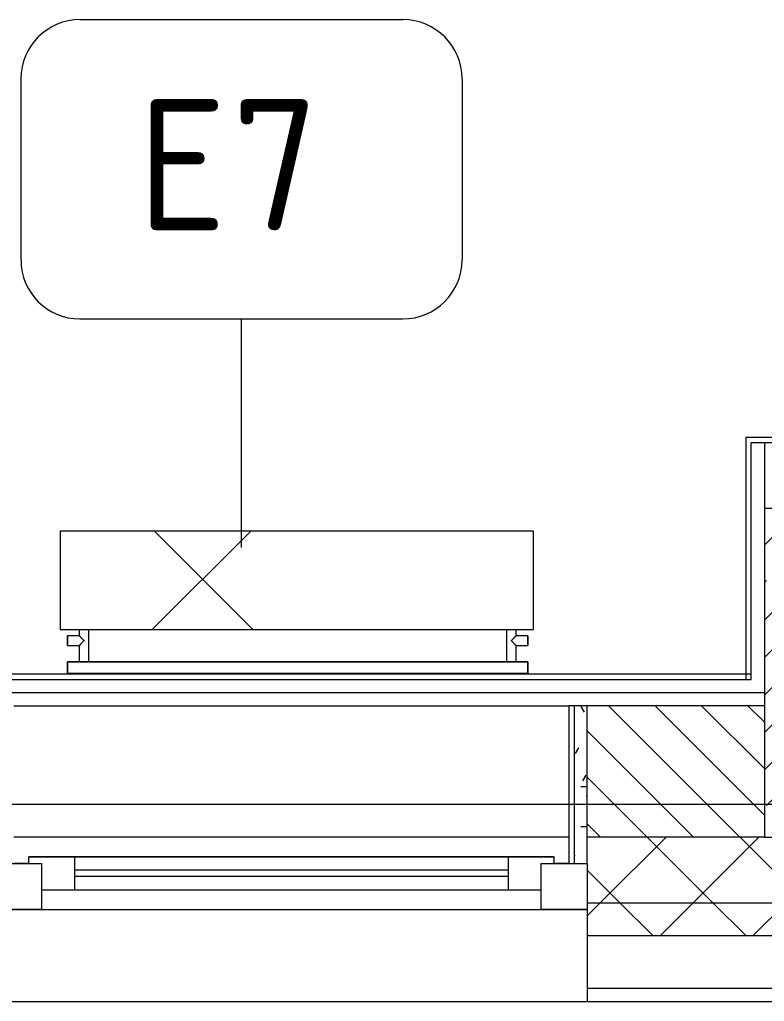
# Model space of a CAD drawing. Header units: millimetres. Extents: x -7229 to 200285, y -8553 to 29000.
# Drawn here: x 175373 to 176506, y 3300 to 4794 of the extents above; entities that cross this region are included whole.
import ezdxf

# ---------------------------------------------------------------- set-up
doc = ezdxf.new("R2010")
doc.units = ezdxf.units.MM
doc.linetypes.add('Осевая', pattern=[15875, 3175, -2381.25, 7937.5, -2381.25])
for name, color, linetype, lineweight in [('A-GLAZ-2', 7, 'Continuous', 9), ('A-WALL-2', 7, 'Continuous', 9), ('A-WALL-4', 7, 'Continuous', 13), ('I-WALL-7', 7, 'Continuous', 9), ('M-EQPM-2', 7, 'Continuous', 9), ('S-COLS-2', 7, 'Continuous', 9), ('Знаки', 7, 'Continuous', 9), ('Марки для знаков', 7, 'Continuous', 9), ('Оси-2', 7, 'Осевая', 9)]:
    doc.layers.add(name, color=color, linetype=linetype, lineweight=lineweight)
doc.layers.add('I-WALL-9', color=9, linetype='Continuous', lineweight=9, true_color=0x808080)
doc.layers.add('Знаки-5', color=7, linetype='Continuous', lineweight=9, true_color=0xc0c0c0)
doc.styles.add('GOST Common_1', font='GOST_Common.ttf', dxfattribs={"height": 200})
pattern_1 = [(45, (96155.96, 0), (-70.71068, 70.71068), []), (135, (96155.96, 0), (-70.71068, -70.71068), [])]

# ---------------------------------------------------------------- blocks, each defined once
blk = doc.blocks.new('BSC_Колонна _Прямоугольная - 500х500-V144-План монтажа зашивок 1 этажа  в осях 12-23 лист 1')
at = {"layer": 'S-COLS-2'}
h = blk.add_hatch(dxfattribs=at)
h.set_pattern_fill('FP_130', color=256, style=0, pattern_type=2)
h.set_pattern_definition([(45, (-80600, -3800), (-57.02463, 57.02463), []), (45, (-80542.975, -3800), (-57.02463, 57.02463), [100.806, -20.161, 3.353, -16.808])])
h.paths.add_polyline_path([(250, -250), (250, 250), (-250, 250), (-250, -250), (-102.1, -250)])
for p, q in [((250, 250), (-250, 250)), ((-250, 250), (-250, -250)), ((250, -250), (250, 250)), ((-250, -250), (250, -250))]:
    blk.add_line(p, q, dxfattribs=at)
blk = doc.blocks.new('120_Окно_СКБ_1Ст - 120_Окно_СКБ_1Ст 900х2500_h_-19906150-План монтажа зашивок 1 этажа  в осях 12-23 лист 1')
at = {"layer": 'A-GLAZ-2'}
for p, q in [((-450, -75), (-450, -5)), ((-450, -5), (-380, -5)), ((450, -5), (-450, -5)), ((-380, -5), (-380, -75)), ((380, -75), (380, -5)), ((380, -5), (450, -5)), ((450, -5), (450, -75)), ((380, -35), (-380, -35)), ((-380, -35), (-380, -75)), ((-330, -85), (-330, -35)), ((330, -85), (330, -35)), ((380, -75), (380, -35)), ((-330, -55), (330, -55)), ((330, -65), (-330, -65)), ((-380, -75), (-450, -75)), ((-422, -75), (-400, -75)), ((-380, -75), (-400, -75)), ((-400, -75), (-400, -85)), ((-400, -85), (400, -85)), ((400, -85), (-400, -85)), ((450, -75), (380, -75)), ((400, -75), (380, -75)), ((400, -75), (422, -75)), ((400, -85), (400, -75))]:
    blk.add_line(p, q, dxfattribs=at)
blk = doc.blocks.new('radiator_prado_classic_z_tip_30_po exemplyaru - Classic Z Тип 30-500-V223-План монтажа зашивок 1 этажа  в осях 12-23 лист 1')
at = {"layer": 'M-EQPM-2'}
for p, q in [((17.5, 121.5), (0, 121.5)), ((17.5, 121.5), (0, 121.5)), ((0, 121.5), (0, 121.2)), ((0, 106.5), (0, 121.5)), ((0, 121.2), (0, 106.8)), ((0, 121.2), (0, 120.5)), ((0, 120.5), (0, 121.2)), ((0, 121.2), (0, 121.2)), ((0, 120.5), (0, 119.3)), ((0, 119.3), (0, 120.5)), ((17.5, 130.9), (17.5, 121.5)), ((17.5, 130.9), (17.5, 121.5)), ((32.5, 82), (32.5, 130.9)), ((32.5, 82), (32.5, 130.9)), ((667.5, 130.9), (667.5, 82)), ((667.5, 130.9), (667.5, 82)), ((682.5, 121.5), (682.5, 130.9)), ((682.5, 121.5), (682.5, 130.9)), ((700, 121.5), (682.5, 121.5)), ((700, 121.5), (682.5, 121.5)), ((700, 121.5), (700, 106.5)), ((700, 121.2), (700, 121.5)), ((700, 121.5), (700, 121.2)), ((700, 121.2), (700, 121.5)), ((700, 106.8), (700, 121.2)), ((700, 121.2), (700, 106.8)), ((700, 117.8), (700, 121.2)), ((0, 119.3), (0, 117.8)), ((0, 117.8), (0, 119.3)), ((0, 117.8), (0, 115.9)), ((0, 115.9), (0, 117.8)), ((0, 115.9), (0, 114)), ((0, 114), (0, 115.9)), ((0, 114), (0, 112.1)), ((0, 112.1), (0, 114)), ((0, 112.1), (0, 110.2)), ((0, 110.2), (0, 112.1)), ((0, 110.2), (0, 108.7)), ((0, 108.7), (0, 110.2)), ((0, 108.7), (0, 106.8)), ((0, 106.8), (0, 108.7)), ((0, 106.8), (0, 106.5)), ((0, 106.8), (0, 106.8)), ((0, 106.5), (17.5, 106.5)), ((0, 106.5), (17.5, 106.5)), ((17.5, 106.5), (17.5, 82)), ((17.5, 106.5), (17.5, 82)), ((682.5, 82), (682.5, 106.5)), ((682.5, 106.5), (700, 106.5)), ((682.5, 82), (682.5, 106.5)), ((682.5, 106.5), (700, 106.5)), ((700, 106.8), (700, 117.8)), ((700, 106.5), (700, 106.8)), ((700, 106.8), (700, 106.5)), ((700, 106.5), (700, 106.8)), ((700, 82), (0, 82)), ((0, 82), (0, 64)), ((0, 64), (0, 82)), ((0, 82), (17.5, 82)), ((28.8, 82), (17.5, 82)), ((17.5, 82), (17.8, 82)), ((30.3, 82), (17.5, 82)), ((17.5, 82), (32.5, 82)), ((17.8, 82), (23.1, 82)), ((18.5, 82), (31.5, 82)), ((23.1, 82), (32.5, 82)), ((32.5, 82), (28.8, 82)), ((32.5, 82), (30.3, 82)), ((32.5, 82), (667.5, 82)), ((667.8, 82), (667.5, 82)), ((667.5, 82), (682.5, 82)), ((668.5, 82), (667.5, 82)), ((667.5, 82), (667.8, 82)), ((668.5, 82), (667.8, 82)), ((667.8, 82), (668.5, 82)), ((669.7, 82), (668.5, 82)), ((675, 82), (668.5, 82)), ((668.5, 82), (680.3, 82)), ((668.5, 82), (681.5, 82)), ((671.2, 82), (669.7, 82)), ((673.1, 82), (671.2, 82)), ((675, 82), (673.1, 82)), ((676.9, 82), (675, 82)), ((682.2, 82), (675, 82)), ((678.7, 82), (676.9, 82)), ((680.3, 82), (678.7, 82)), ((682.5, 82), (680.3, 82)), ((680.3, 82), (681.5, 82)), ((681.5, 82), (682.5, 82)), ((682.5, 82), (682.2, 82)), ((682.5, 82), (700, 82)), ((700, 64), (700, 82)), ((700, 82), (700, 64)), ((700, 64), (0, 64)), ((0, 64), (700, 64))]:
    blk.add_line(p, q, dxfattribs=at)
for points, knots in [([(17.8, 121.2), (17.7, 121.3), (17.7, 121.3), (17.5, 121.5), (17.5, 121.5), (17.5, 121.5)], [0.8571429, 0.8571429, 0.8571429, 0.8571429, 0.8928571, 0.9285714, 1, 1, 1, 1]), ([(17.5, 121.5), (17.5, 121.5), (17.5, 121.5), (17.7, 121.3), (17.7, 121.3), (17.8, 121.2)], [0, 0, 0, 0, 0.0714286, 0.1071429, 0.1428571, 0.1428571, 0.1428571, 0.1428571]), ([(17.5, 121.5), (17.5, 121.5), (17.5, 121.5), (17.7, 121.3), (17.7, 121.3), (17.8, 121.2)], [0, 0, 0, 0, 0.0714286, 0.1071429, 0.1428571, 0.1428571, 0.1428571, 0.1428571]), ([(25, 114), (24.5, 114.5), (23.6, 115.4), (22.4, 116.6), (21.6, 117.4), (21.1, 117.9), (20.8, 118.2), (20.5, 118.5), (20.2, 118.8), (19.8, 119.1), (19.6, 119.4), (19.3, 119.7), (19, 120), (18.7, 120.3), (18.5, 120.5), (18.3, 120.7), (18.1, 120.9), (17.9, 121.1), (17.8, 121.2), (17.7, 121.3), (17.5, 121.5), (17.5, 121.5), (17.5, 121.5)], [0, 0, 0, 0, 0.142857, 0.285714, 0.357143, 0.392857, 0.428571, 0.464286, 0.5, 0.535714, 0.571429, 0.607143, 0.642857, 0.678571, 0.714286, 0.75, 0.785714, 0.821429, 0.857143, 0.892857, 0.928571, 1, 1, 1, 1]), ([(18.5, 120.5), (18.6, 120.4), (18.7, 120.3), (19, 120), (19.3, 119.7), (19.6, 119.4), (19.8, 119.1), (20.3, 118.7), (20.7, 118.3), (21.1, 117.9), (21.6, 117.4), (22.4, 116.6), (23.1, 115.9), (23.6, 115.4)], [0.2857143, 0.2857143, 0.2857143, 0.2857143, 0.3214286, 0.3571429, 0.3928571, 0.4285714, 0.4642857, 0.5, 0.5714286, 0.6071429, 0.6428571, 0.7142857, 0.8571429, 0.8571429, 0.8571429, 0.8571429]), ([(675, 114), (675.5, 114.5), (676.4, 115.4), (677.6, 116.6), (678.4, 117.4), (678.9, 117.9), (679.2, 118.2), (679.5, 118.5), (679.8, 118.8), (680.1, 119.2), (680.4, 119.4), (680.7, 119.7), (681, 120), (681.3, 120.3), (681.5, 120.5), (681.7, 120.7), (681.9, 120.9), (682.1, 121.1), (682.2, 121.2), (682.3, 121.3), (682.5, 121.5), (682.5, 121.5), (682.5, 121.5)], [0, 0, 0, 0, 0.142857, 0.285714, 0.357143, 0.392857, 0.428571, 0.464286, 0.5, 0.535714, 0.571429, 0.607143, 0.642857, 0.678571, 0.714286, 0.75, 0.785714, 0.821429, 0.857143, 0.892857, 0.928571, 1, 1, 1, 1]), ([(682.2, 121.2), (682.2, 121.2), (682.1, 121.1), (681.9, 120.9), (681.7, 120.7), (681.5, 120.5), (681.3, 120.3), (681, 120), (680.7, 119.7), (680.4, 119.4), (680.1, 119.2), (679.7, 118.7), (679.3, 118.3), (678.9, 117.9), (678.4, 117.4), (677.6, 116.6), (676.9, 115.9), (676.4, 115.4)], [0.1428571, 0.1428571, 0.1428571, 0.1428571, 0.1785714, 0.2142857, 0.25, 0.2857143, 0.3214286, 0.3571429, 0.3928571, 0.4285714, 0.4642857, 0.5, 0.5714286, 0.6071429, 0.6428571, 0.7142857, 0.8571429, 0.8571429, 0.8571429, 0.8571429]), ([(676.4, 115.4), (676.9, 115.9), (677.6, 116.6), (678.4, 117.4), (678.9, 117.9), (679.2, 118.2), (679.5, 118.5), (679.8, 118.8), (680.1, 119.2), (680.4, 119.4), (680.7, 119.7), (681, 120), (681.3, 120.3), (681.5, 120.5), (681.7, 120.7), (681.9, 120.9), (682.1, 121.1), (682.2, 121.2), (682.2, 121.2)], [0.1428571, 0.1428571, 0.1428571, 0.1428571, 0.2857143, 0.3571429, 0.3928571, 0.4285714, 0.4642857, 0.5, 0.5357143, 0.5714286, 0.6071429, 0.6428571, 0.6785714, 0.7142857, 0.75, 0.7857143, 0.8214286, 0.8571429, 0.8571429, 0.8571429, 0.8571429]), ([(682.5, 121.5), (682.5, 121.5), (682.5, 121.5), (682.3, 121.3), (682.3, 121.3), (682.2, 121.2)], [0, 0, 0, 0, 0.0714286, 0.1071429, 0.1428571, 0.1428571, 0.1428571, 0.1428571]), ([(682.5, 121.5), (682.5, 121.5), (682.5, 121.5), (682.3, 121.3), (682.3, 121.3), (682.2, 121.2)], [0, 0, 0, 0, 0.0714286, 0.1071429, 0.1428571, 0.1428571, 0.1428571, 0.1428571]), ([(682.2, 121.2), (682.3, 121.3), (682.3, 121.3), (682.5, 121.5), (682.5, 121.5), (682.5, 121.5)], [0.8571429, 0.8571429, 0.8571429, 0.8571429, 0.8928571, 0.9285714, 1, 1, 1, 1]), ([(17.5, 106.5), (17.5, 106.5), (17.5, 106.5), (17.7, 106.7), (17.8, 106.8), (17.9, 106.9), (18.1, 107.1), (18.3, 107.3), (18.5, 107.5), (18.7, 107.7), (19, 108), (19.3, 108.3), (19.6, 108.6), (19.8, 108.9), (20.3, 109.3), (20.7, 109.7), (21.1, 110.1), (21.6, 110.6), (22.4, 111.4), (23.6, 112.6), (24.5, 113.5), (25, 114)], [0, 0, 0, 0, 0.071429, 0.107143, 0.142857, 0.178571, 0.214286, 0.25, 0.285714, 0.321429, 0.357143, 0.392857, 0.428571, 0.464286, 0.5, 0.571429, 0.607143, 0.642857, 0.714286, 0.857143, 1, 1, 1, 1]), ([(17.5, 106.5), (17.5, 106.5), (17.5, 106.5), (17.7, 106.7), (17.7, 106.7), (17.8, 106.8)], [0, 0, 0, 0, 0.0714286, 0.1071429, 0.1428571, 0.1428571, 0.1428571, 0.1428571]), ([(17.8, 106.8), (17.7, 106.7), (17.7, 106.7), (17.5, 106.5), (17.5, 106.5), (17.5, 106.5)], [0.8571429, 0.8571429, 0.8571429, 0.8571429, 0.8928571, 0.9285714, 1, 1, 1, 1]), ([(17.8, 106.8), (17.7, 106.7), (17.7, 106.7), (17.5, 106.5), (17.5, 106.5), (17.5, 106.5)], [0.8571429, 0.8571429, 0.8571429, 0.8571429, 0.8928571, 0.9285714, 1, 1, 1, 1]), ([(22.1, 116.9), (21.9, 117.1), (21.6, 117.4), (21.1, 117.9), (20.8, 118.2), (20.5, 118.5), (20.2, 118.8), (19.9, 119.2), (19.7, 119.3), (19.6, 119.4)], [0.2857143, 0.2857143, 0.2857143, 0.2857143, 0.3571429, 0.3928571, 0.4285714, 0.4642857, 0.5, 0.5357143, 0.5714286, 0.5714286, 0.5714286, 0.5714286]), ([(19.6, 119.4), (19.7, 119.3), (19.9, 119.2), (20.3, 118.7), (20.6, 118.4), (20.8, 118.2)], [0.4285714, 0.4285714, 0.4285714, 0.4285714, 0.4642857, 0.5, 0.5714286, 0.5714286, 0.5714286, 0.5714286]), ([(22.1, 111.1), (21.9, 110.9), (21.6, 110.6), (21.1, 110.1), (20.8, 109.8), (20.5, 109.5), (20.2, 109.2), (19.8, 108.9), (19.7, 108.7), (19.6, 108.6)], [0.2857143, 0.2857143, 0.2857143, 0.2857143, 0.3571429, 0.3928571, 0.4285714, 0.4642857, 0.5, 0.5357143, 0.5714286, 0.5714286, 0.5714286, 0.5714286]), ([(19.6, 108.6), (19.7, 108.7), (19.9, 108.8), (20.3, 109.3), (20.6, 109.6), (20.8, 109.8)], [0.4285714, 0.4285714, 0.4285714, 0.4285714, 0.4642857, 0.5, 0.5714286, 0.5714286, 0.5714286, 0.5714286]), ([(20.8, 118.2), (20.9, 118.1), (21.1, 117.9), (21.6, 117.4), (21.9, 117.1), (22.1, 116.9)], [0.5714286, 0.5714286, 0.5714286, 0.5714286, 0.6071429, 0.6428571, 0.7142857, 0.7142857, 0.7142857, 0.7142857]), ([(20.8, 109.8), (20.9, 109.9), (21.1, 110.1), (21.6, 110.6), (21.9, 110.9), (22.1, 111.1)], [0.5714286, 0.5714286, 0.5714286, 0.5714286, 0.6071429, 0.6428571, 0.7142857, 0.7142857, 0.7142857, 0.7142857]), ([(22.1, 111.1), (21.9, 110.9), (21.6, 110.6), (21.1, 110.1), (20.9, 109.9), (20.8, 109.8)], [0.2857143, 0.2857143, 0.2857143, 0.2857143, 0.3571429, 0.3928571, 0.4285714, 0.4285714, 0.4285714, 0.4285714]), ([(682.5, 106.5), (682.5, 106.5), (682.5, 106.5), (682.3, 106.7), (682.2, 106.8), (682.1, 106.9), (681.9, 107.1), (681.7, 107.3), (681.5, 107.5), (681.3, 107.7), (681, 108), (680.7, 108.3), (680.4, 108.6), (680.1, 108.8), (679.7, 109.3), (679.3, 109.7), (678.9, 110.1), (678.4, 110.6), (677.6, 111.4), (676.4, 112.6), (675.5, 113.5), (675, 114)], [0, 0, 0, 0, 0.071429, 0.107143, 0.142857, 0.178571, 0.214286, 0.25, 0.285714, 0.321429, 0.357143, 0.392857, 0.428571, 0.464286, 0.5, 0.571429, 0.607143, 0.642857, 0.714286, 0.857143, 1, 1, 1, 1]), ([(679.2, 118.2), (679.1, 118.1), (678.9, 117.9), (678.4, 117.4), (678.1, 117.1), (677.9, 116.9)], [0.5714286, 0.5714286, 0.5714286, 0.5714286, 0.6071429, 0.6428571, 0.7142857, 0.7142857, 0.7142857, 0.7142857]), ([(677.9, 111.1), (678.1, 110.9), (678.4, 110.6), (678.9, 110.1), (679.2, 109.8), (679.5, 109.5), (679.8, 109.2), (680.1, 108.8), (680.3, 108.7), (680.4, 108.6)], [0.2857143, 0.2857143, 0.2857143, 0.2857143, 0.3571429, 0.3928571, 0.4285714, 0.4642857, 0.5, 0.5357143, 0.5714286, 0.5714286, 0.5714286, 0.5714286]), ([(677.9, 111.1), (678.1, 110.9), (678.4, 110.6), (678.9, 110.1), (679.2, 109.8), (679.5, 109.5), (679.8, 109.2), (680.1, 108.8), (680.4, 108.6), (680.7, 108.3), (681, 108), (681.3, 107.7), (681.5, 107.5), (681.7, 107.3), (681.9, 107.1), (682.1, 106.9), (682.2, 106.8), (682.2, 106.8)], [0.2857143, 0.2857143, 0.2857143, 0.2857143, 0.3571429, 0.3928571, 0.4285714, 0.4642857, 0.5, 0.5357143, 0.5714286, 0.6071429, 0.6428571, 0.6785714, 0.7142857, 0.75, 0.7857143, 0.8214286, 0.8571429, 0.8571429, 0.8571429, 0.8571429]), ([(682.2, 106.8), (682.2, 106.8), (682.1, 106.9), (681.9, 107.1), (681.7, 107.3), (681.5, 107.5), (681.3, 107.7), (681, 108), (680.7, 108.3), (680.4, 108.6), (680.1, 108.8), (679.7, 109.3), (679.3, 109.7), (678.9, 110.1), (678.4, 110.6), (678.1, 110.9), (677.9, 111.1)], [0.1428571, 0.1428571, 0.1428571, 0.1428571, 0.1785714, 0.2142857, 0.25, 0.2857143, 0.3214286, 0.3571429, 0.3928571, 0.4285714, 0.4642857, 0.5, 0.5714286, 0.6071429, 0.6428571, 0.7142857, 0.7142857, 0.7142857, 0.7142857]), ([(680.4, 119.4), (680.3, 119.3), (680.1, 119.2), (679.7, 118.7), (679.4, 118.4), (679.2, 118.2)], [0.4285714, 0.4285714, 0.4285714, 0.4285714, 0.4642857, 0.5, 0.5714286, 0.5714286, 0.5714286, 0.5714286]), ([(682.2, 106.8), (682.3, 106.7), (682.3, 106.7), (682.5, 106.5), (682.5, 106.5), (682.5, 106.5)], [0.8571429, 0.8571429, 0.8571429, 0.8571429, 0.8928571, 0.9285714, 1, 1, 1, 1]), ([(682.2, 106.8), (682.3, 106.7), (682.3, 106.7), (682.5, 106.5), (682.5, 106.5), (682.5, 106.5)], [0.8571429, 0.8571429, 0.8571429, 0.8571429, 0.8928571, 0.9285714, 1, 1, 1, 1]), ([(682.5, 106.5), (682.5, 106.5), (682.5, 106.5), (682.3, 106.7), (682.3, 106.7), (682.2, 106.8)], [0, 0, 0, 0, 0.0714286, 0.1071429, 0.1428571, 0.1428571, 0.1428571, 0.1428571])]:
    blk.add_open_spline(points, degree=3, knots=knots, dxfattribs=at)
for points in [[(19.6, 119.4), (19.5, 119.5), (19.3, 119.7), (19, 120), (18.7, 120.3), (18.5, 120.5), (18.3, 120.7), (18.1, 120.9), (17.9, 121.1), (17.8, 121.2), (17.8, 121.2)], [(17.8, 121.2), (17.8, 121.2), (17.9, 121.1), (18.1, 120.9), (18.3, 120.7), (18.5, 120.5), (18.7, 120.3), (19, 120), (19.3, 119.7), (19.5, 119.5), (19.6, 119.4)], [(17.8, 121.2), (17.8, 121.2), (17.9, 121.1), (18.1, 120.9), (18.3, 120.7), (18.4, 120.6), (18.5, 120.5)], [(681.5, 120.5), (681.4, 120.4), (681.3, 120.3), (681, 120), (680.7, 119.7), (680.5, 119.5), (680.4, 119.4)], [(682.2, 121.2), (682.2, 121.2), (682.1, 121.1), (681.9, 120.9), (681.7, 120.7), (681.6, 120.6), (681.5, 120.5)], [(20.8, 109.8), (20.7, 109.7), (20.5, 109.5), (20.2, 109.2), (19.9, 108.8), (19.6, 108.6), (19.3, 108.3), (19, 108), (18.7, 107.7), (18.5, 107.5), (18.3, 107.3), (18.1, 107.1), (17.9, 106.9), (17.8, 106.8), (17.8, 106.8)], [(17.8, 106.8), (17.8, 106.8), (17.9, 106.9), (18.1, 107.1), (18.3, 107.3), (18.5, 107.5), (18.7, 107.7), (19, 108), (19.3, 108.3), (19.5, 108.5), (19.6, 108.6)], [(19.6, 108.6), (19.5, 108.5), (19.3, 108.3), (19, 108), (18.7, 107.7), (18.5, 107.5), (18.3, 107.3), (18.1, 107.1), (17.9, 106.9), (17.8, 106.8), (17.8, 106.8)], [(23.6, 115.4), (23.1, 115.9), (22.6, 116.4), (22.1, 116.9)], [(22.1, 116.9), (22.6, 116.4), (23.1, 115.9), (23.6, 115.4)], [(25, 114), (24.5, 113.5), (23.6, 112.6), (22.6, 111.6), (22.1, 111.1)], [(22.1, 111.1), (22.6, 111.6), (23.1, 112.1), (23.6, 112.6)], [(23.6, 112.6), (23.1, 112.1), (22.6, 111.6), (22.1, 111.1)], [(25, 114), (24.5, 114.5), (24, 115), (23.6, 115.4)], [(23.6, 115.4), (24, 115), (24.5, 114.5), (25, 114)], [(23.6, 115.4), (24, 115), (24.5, 114.5), (25, 114)], [(23.6, 112.6), (24, 113), (24.5, 113.5), (25, 114)], [(25, 114), (24.5, 113.5), (24, 113), (23.6, 112.6)], [(676.4, 115.4), (676, 115), (675.5, 114.5), (675, 114)], [(676.4, 115.4), (676, 115), (675.5, 114.5), (675, 114)], [(675, 114), (675.5, 114.5), (676, 115), (676.4, 115.4)], [(675, 114), (675.5, 113.5), (676.4, 112.6), (677.4, 111.6), (677.9, 111.1)], [(675, 114), (675.5, 113.5), (676, 113), (676.4, 112.6)], [(677.9, 111.1), (677.4, 111.6), (676.4, 112.6), (675.5, 113.5), (675, 114)], [(677.9, 116.9), (677.4, 116.4), (676.9, 115.9), (676.4, 115.4)], [(676.4, 112.6), (676.9, 112.1), (677.4, 111.6), (677.9, 111.1)], [(680.4, 108.6), (680.5, 108.5), (680.7, 108.3), (681, 108), (681.3, 107.7), (681.5, 107.5), (681.7, 107.3), (681.9, 107.1), (682.1, 106.9), (682.2, 106.8), (682.2, 106.8)]]:
    blk.add_open_spline(points, degree=3, dxfattribs=at)
blk = doc.blocks.new('Экран радиатора - Зашивка радиатора_ с перфорацией М5-V224-План монтажа зашивок 1 этажа  в осях 12-23 лист 1')
at = {"layer": 'Знаки-5'}
h = blk.add_hatch(dxfattribs=at)
h.set_pattern_fill('FP_187', color=256, style=0, pattern_type=2)
h.set_pattern_definition([(225, (81028.74, 3836), (353.5534, -353.5534), []), (315, (81028.74, 3836), (353.5534, 353.5534), [])])
h.paths.add_polyline_path([(1256.3, -29.9), (1030, -29.9), (1030, -179.9), (1750, -179.9), (1750, -29.9), (1619.1, -29.9)])
at = {"layer": 'Знаки'}
for p, q in [((1750, -29.9), (1030, -29.9)), ((1030, -29.9), (1030, -179.9)), ((1750, -179.9), (1750, -29.9)), ((1030, -179.9), (1750, -179.9))]:
    blk.add_line(p, q, dxfattribs=at)
blk = doc.blocks.new('Марка_Знаки - В прямоуг_Наименование краткое-30718135-План монтажа зашивок 1 этажа  в осях 12-23 лист 1')
at = {"layer": 'Марки для знаков'}
for p, q in [((-2.455, 2.278), (2.455, 2.278)), ((-3.355, 1.378), (-3.355, -1.384)), ((3.355, 1.378), (3.355, -1.378)), ((-2.461, -2.278), (2.455, -2.278))]:
    blk.add_line(p, q, dxfattribs=at)
for centre, radius, start, end in [((-2.455, 1.378), 0.9, 90, 180), ((2.455, 1.378), 0.9, 0, 90), ((-2.461, -1.384), 0.893, 180, 270), ((2.455, -1.378), 0.9, 270, 0)]:
    blk.add_arc(centre, radius, start, end, dxfattribs=at)

msp = doc.modelspace()

# ---------------------------------------------------------------- hatches: boundary and pattern name
at = {"layer": 'A-WALL-2'}
h = msp.add_hatch(dxfattribs=at)
h.set_pattern_fill('FP_137', color=256, style=0, pattern_type=2)
h.set_pattern_definition([(135, (96155.96, 0), (-35.35534, -35.35534), [])])
h.paths.add_polyline_path([(175156.4, 3550), (175336.4, 3550), (175336.4, 3750), (174136, 3750), (174136, 3550)])
h.paths.add_polyline_path([(176236.4, 3550), (176506, 3550), (176506, 3750), (176236.4, 3750), (176236.4, 3727.7)])
h.paths.add_polyline_path([(180281.4, 3550), (180356, 3550), (180356, 3750), (180256, 3750), (180256, 3550)])
h.paths.add_polyline_path([(177006, 3550), (178156, 3550), (178156, 3750), (177006, 3750), (177006, 3643.3)])
h.paths.add_polyline_path([(172300.9, 3550), (173236, 3550), (173236, 3750), (172136, 3750), (172136, 3550)])
h = msp.add_hatch(dxfattribs=at)
h.set_pattern_fill('FP_133', color=256, style=0, pattern_type=2)
h.set_pattern_definition(pattern_1)
h.paths.add_polyline_path([(180356, 3450), (180661.6, 3450), (180661.6, 3550), (180256, 3550), (180256, 3450), (180281.4, 3450)])
h.paths.add_polyline_path([(178104.9, 3450), (178156, 3450), (178156, 3550), (176236.4, 3550), (176236.4, 3450), (176653.9, 3450)])
h.paths.add_polyline_path([(175202.9, 3450), (175336.4, 3450), (175336.4, 3550), (174136, 3550), (174136, 3450)])
h.paths.add_polyline_path([(172774.1, 3450), (173236, 3450), (173236, 3550), (172014, 3550), (172014, 3450), (172300.9, 3450)])
h = msp.add_hatch(dxfattribs=at)
h.set_pattern_fill('FP_133', color=256, style=0, pattern_type=2)
h.set_pattern_definition(pattern_1)
h.paths.add_polyline_path([(180661.6, 3400), (180661.6, 3450), (180256, 3450), (180256, 3400), (180281.4, 3400)])
h.paths.add_polyline_path([(176653.9, 3400), (178156, 3400), (178156, 3450), (176236.4, 3450), (176236.4, 3400)])
h.paths.add_polyline_path([(174136, 3400), (175336.4, 3400), (175336.4, 3450), (174136, 3450), (174136, 3440)])
h.paths.add_polyline_path([(173236, 3400), (173236, 3450), (172014, 3450), (172014, 3400), (172300.9, 3400)])
at = {"layer": 'I-WALL-9'}
h = msp.add_hatch(dxfattribs=at)
h.set_pattern_fill('FP_178', color=256, style=0, pattern_type=2)
h.set_pattern_definition([(0, (96155.96, 0), (121.92, 30.48), [10.058, -81.382, 10.058, -81.382, -487.68]), (0, (96155.96, 0), (121.92, 30.48), [-182.88, 10.058, -172.822, 10.058, -81.382, -213.36]), (0, (96155.96, 0), (121.92, 30.48), [-457.2, 10.058, -50.902, 10.058, -142.342]), (120, (96201.68, 15.24), (-87.356454, 90.345817), [10.058, -81.382, 10.058, -81.382, -487.68]), (120, (96201.68, 15.24), (-87.356454, 90.345817), [-182.88, 10.058, -172.822, 10.058, -81.382, -213.36]), (120, (96201.68, 15.24), (-87.356454, 90.345817), [-457.2, 10.058, -50.902, 10.058, -142.342]), (240, (96216.92, 76.2), (-34.563546, -120.825817), [10.058, -81.382, 10.058, -81.382, -487.68]), (240, (96216.92, 76.2), (-34.563546, -120.825817), [-182.88, 10.058, -172.822, 10.058, -81.382, -213.36]), (240, (96216.92, 76.2), (-34.563546, -120.825817), [-457.2, 10.058, -50.902, 10.058, -142.342])])
h.paths.add_polyline_path([(176236.4, 3510), (176236.4, 3750), (176216.4, 3750), (176216.4, 3510)])

# ---------------------------------------------------------------- linework, layer by layer
at = {"layer": 'A-WALL-2'}
for p, q in [((175364.4, 3750), (176208.4, 3750)), ((176506, 3750), (176236.4, 3750)), ((176236.4, 3510), (176236.4, 3300)), ((172014, 3300), (181006.9, 3300))]:
    msp.add_line(p, q, dxfattribs=at)
at = {"layer": 'A-WALL-4'}
for p, q in [((176506, 3550), (176236.4, 3550)), ((176236.4, 3450), (178156, 3450)), ((176236.4, 3400), (178156, 3400)), ((176236.4, 3320), (178156, 3320))]:
    msp.add_line(p, q, dxfattribs=at)
at = {"layer": 'I-WALL-7'}
for p, q in [((176478, 4158), (176478, 3790)), ((177858, 4158), (176478, 4158)), ((176486, 3790), (176486, 4150)), ((177886, 4150), (176486, 4150)), ((176506, 4150), (176506, 4050)), ((176486, 3798), (175284.4, 3798)), ((175276.4, 3790), (176486, 3790)), ((175256.4, 3770), (176506, 3770)), ((176236.4, 3750), (176208.4, 3750)), ((176208.4, 3750), (176208.4, 3510)), ((176216.4, 3750), (176216.4, 3510)), ((176236.4, 3510), (176236.4, 3750)), ((176208.4, 3550), (175364.4, 3550)), ((176208.4, 3510), (176236.4, 3510))]:
    msp.add_line(p, q, dxfattribs=at)
at = {"layer": 'Марки для знаков'}
msp.add_line((175710.5, 3991), (175710.5, 4338.7), dxfattribs=at)
at = {"layer": 'Оси-2'}
msp.add_line((135332.1, 3600), (178356, 3600), dxfattribs=at)

# ---------------------------------------------------------------- block references
at = {"layer": 'A-GLAZ-2', "rotation": 180}
msp.add_blockref('120_Окно_СКБ_1Ст - 120_Окно_СКБ_1Ст 900х2500_h_-19906150-План монтажа зашивок 1 этажа  в осях 12-23 лист 1', (175786.4, 3435), dxfattribs=at)
at = {"layer": 'M-EQPM-2'}
msp.add_blockref('radiator_prado_classic_z_tip_30_po exemplyaru - Classic Z Тип 30-500-V223-План монтажа зашивок 1 этажа  в осях 12-23 лист 1', (175446, 3735), dxfattribs=at)
at = {"layer": 'S-COLS-2'}
msp.add_blockref('BSC_Колонна _Прямоугольная - 500х500-V144-План монтажа зашивок 1 этажа  в осях 12-23 лист 1', (176756, 3800), dxfattribs=at)
at = {"layer": 'Знаки', "rotation": 180}
msp.add_blockref('Экран радиатора - Зашивка радиатора_ с перфорацией М5-V224-План монтажа зашивок 1 этажа  в осях 12-23 лист 1', (177184.7, 3836), dxfattribs=at)
at = {"layer": 'Марки для знаков', "xscale": 99.99999999999993, "yscale": 99.99999999999993, "zscale": 99.99999999999993}
msp.add_blockref('Марка_Знаки - В прямоуг_Наименование краткое-30718135-План монтажа зашивок 1 этажа  в осях 12-23 лист 1', (175710.5, 4566.5), dxfattribs=at)

# ---------------------------------------------------------------- texts
at = {"layer": 'Марки для знаков', "char_height": 200, "width": 176.371, "attachment_point": 1, "style": 'GOST Common_1'}
for s, insert in [('\\fGOST Common|b0|i0|c204|p34|;Е', (175550, 4673.5)), ('\\fGOST Common|b0|i0|c204|p34|;7', (175695.6, 4673.5))]:
    msp.add_mtext(s, dxfattribs=dict(at, insert=insert))

doc.saveas('drawing.dxf')
